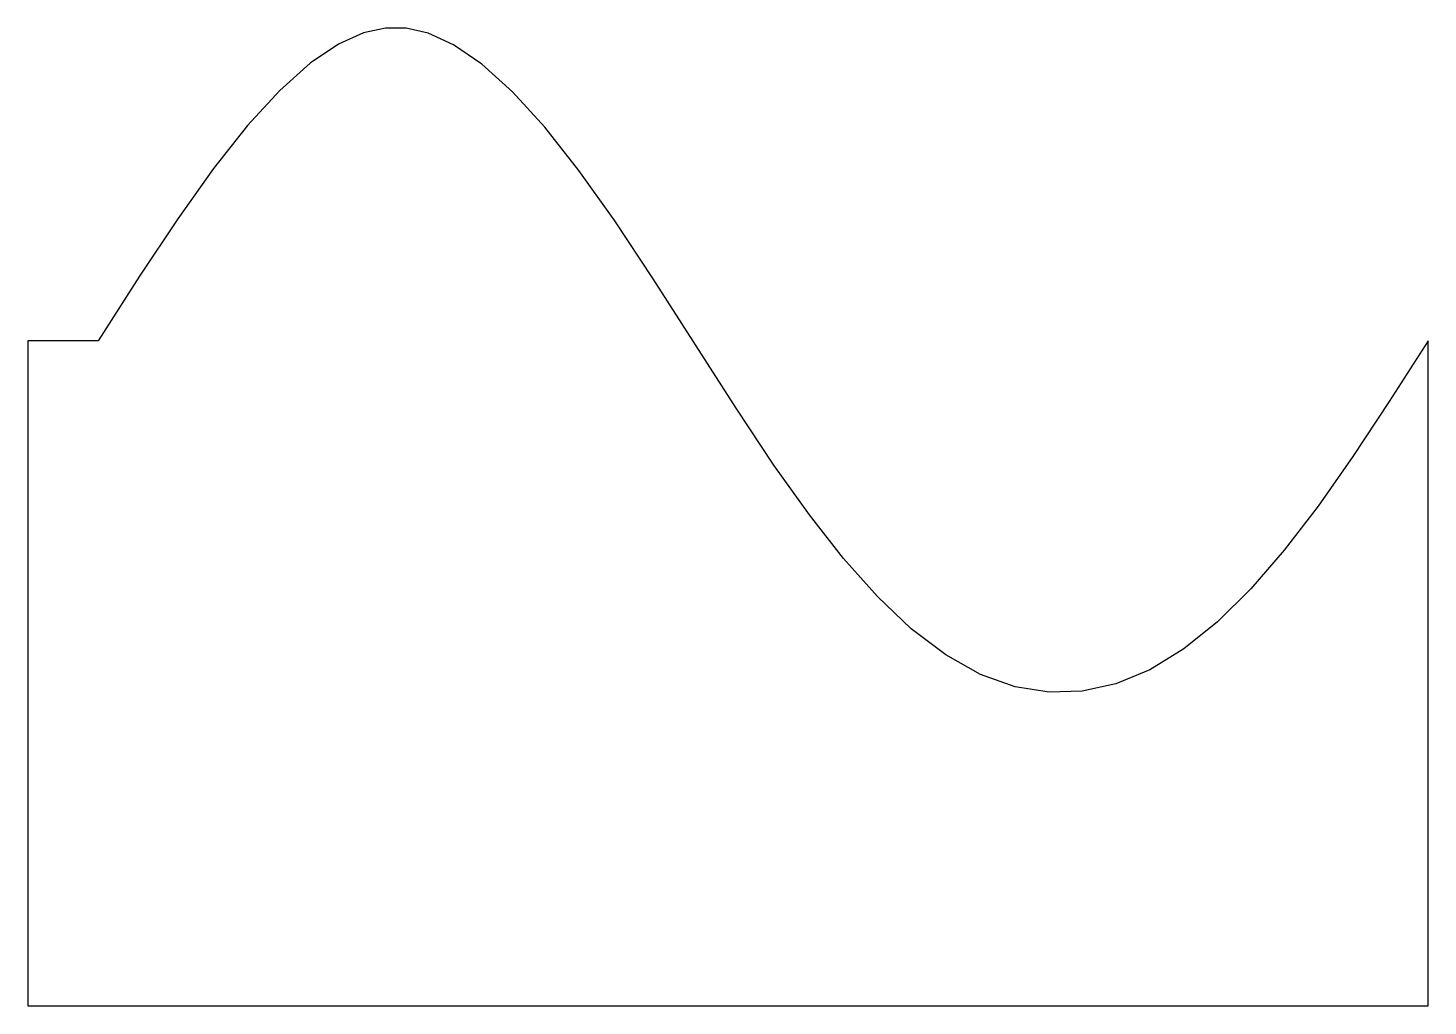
# Model space of a CAD drawing. Extents: x 2.04 to 4.14, y 21.19 to 22.66.
import ezdxf

# ---------------------------------------------------------------- set-up
doc = ezdxf.new("R2010")
doc.units = 0
doc.header["$LTSCALE"] = 1.21
doc.layers.get('0').update_dxf_attribs({"linetype": 'CONTINUOUS'})

msp = doc.modelspace()

# ---------------------------------------------------------------- linework, layer by layer
at = {"color": 3}
for p, q in [((2.0351, 22.1872), (2.0351, 21.1872)), ((2.1406, 22.1872), (2.0351, 22.1872)), ((4.1406, 21.1872), (4.1406, 22.1872)), ((2.0351, 21.1872), (4.1406, 21.1872))]:
    msp.add_line(p, q, dxfattribs=at)
for points in [[(3.1001, 22.0858), (2.9753, 22.2806), (2.9177, 22.3674), (2.8637, 22.4434), (2.8125, 22.5082), (2.7638, 22.5617), (2.7178, 22.6031), (2.6752, 22.6323), (2.6372, 22.6497), (2.6041, 22.6573), (2.5728, 22.6574), (2.5398, 22.6501), (2.5022, 22.6332), (2.4597, 22.6045), (2.4139, 22.5636), (2.3653, 22.5107), (2.3142, 22.4463), (2.2603, 22.3708), (2.2029, 22.2844), (2.1406, 22.1872)], [(4.1406, 22.1872), (4.0823, 22.0961), (4.0276, 22.0133), (3.9752, 21.9387), (3.9244, 21.8725), (3.8743, 21.8144), (3.8242, 21.7648), (3.7736, 21.7239), (3.7221, 21.6924), (3.6709, 21.6713), (3.6207, 21.6603), (3.5707, 21.6588), (3.5198, 21.667), (3.4678, 21.6856), (3.4153, 21.7149), (3.3635, 21.7543), (3.3125, 21.8027), (3.2617, 21.8598), (3.2103, 21.9254), (3.157, 22.0004), (3.1001, 22.0858)]]:
    msp.add_lwpolyline(points, dxfattribs=at)

doc.saveas('drawing.dxf')
